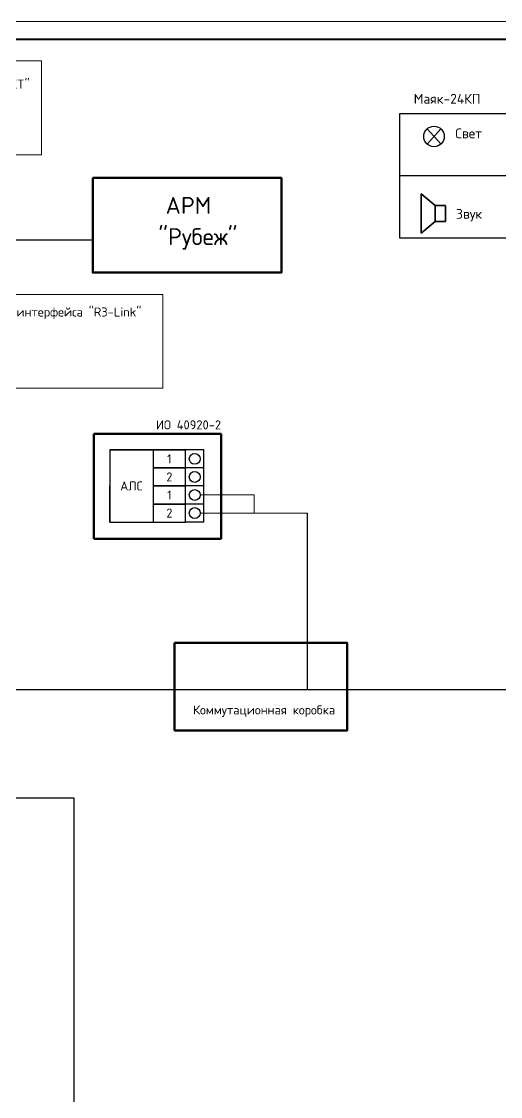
# Model space of a CAD drawing. Header units: millimetres. Extents: x 193973 to 342033, y 212912 to 281002.
# Drawn here: x 220163 to 233411, y 251243 to 281002 of the extents above; entities that cross this region are included whole.
import ezdxf
from ezdxf.enums import TextEntityAlignment as Align

# ---------------------------------------------------------------- set-up
doc = ezdxf.new("R2010")
doc.units = ezdxf.units.MM
doc.linetypes.add('CONTI', pattern=[0])
for name, color, linetype in [('АЛС', 5, 'Continuous'), ('монтаж', 7, 'Continuous'), ('ОС', 90, 'Continuous'), ('Рамка', 7, 'Continuous')]:
    doc.layers.add(name, color=color, linetype=linetype)
doc.layers.add('Схемы подключ', color=7, linetype='Continuous', lineweight=15)
doc.styles.add('ISOCPEUR', font='isocpeur.ttf')

# ---------------------------------------------------------------- blocks, each defined once
blk = doc.blocks.new('*U7')
at = {"linetype": 'CONTI', "lineweight": 20}
blk.add_lwpolyline([(2523, 0), (2523, 594), (1682, 594), (1682, 0)], close=True, dxfattribs=at)
at = {"linetype": 'CONTI', "lineweight": 40}
blk.add_lwpolyline([(2518, 589), (1702, 589), (1702, 5), (2518, 5), (2518, 589)], dxfattribs=at)

msp = doc.modelspace()

# ---------------------------------------------------------------- linework, layer by layer
msp.add_line((208411.6, 274956.2), (222134.8, 274956.2))
at = {"color": 0, "linetype": 'ByBlock', "lineweight": 20}
for points in [[(211694.1, 279908.1), (220720, 279908.1), (220720, 277311), (211694.1, 277311)], [(215043.1, 273448.3), (224069, 273448.3), (224069, 270851.2), (215043.1, 270851.2)]]:
    msp.add_lwpolyline(points, close=True, dxfattribs=at)
at = {"layer": 'АЛС', "linetype": 'ByBlock'}
for points in [[(212370.1, 262511.6), (233981.6, 262511.6), (233981.6, 268517), (249840.3, 268517), (249840.3, 275144.6)], [(228071.3, 262511.6), (228071.3, 267394.1), (228071.3, 267394.1)], [(212370, 259511.6), (221608.9, 259511.6), (221608.9, 235435.9), (214541.6, 235435.9)]]:
    msp.add_lwpolyline(points, dxfattribs=at)
at = {"layer": 'монтаж', "color": 7, "elevation": -27.4}
msp.add_lwpolyline([(230624.3, 278455), (233927.5, 278455), (233927.5, 275004.8), (230624.3, 275004.8)], close=True, dxfattribs=at)
at = {"layer": 'монтаж', "color": 6, "elevation": 0}
for points in [[(231379.2, 278027.2), (231765.8, 277611.3)], [(231384.2, 277607.1), (231761.1, 278031.7)]]:
    msp.add_lwpolyline(points, dxfattribs=at)
at = {"layer": 'монтаж', "color": 7, "elevation": -27.4}
msp.add_lwpolyline([(233927.5, 276729.9), (230624.3, 276729.9)], dxfattribs=at)
at = {"layer": 'монтаж', "color": 6}
msp.add_circle((231572.7, 277819.4), 283.9, dxfattribs=at)
at = {"layer": 'ОС', "color": 6, "lineweight": 35}
for p, q in [((231601.3, 275909.6), (231218.1, 276233.2)), ((231601.3, 275909.6), (231893.7, 275909.4)), ((231893.7, 275909.4), (231893.4, 275468.2)), ((231893.4, 275468.2), (231600.8, 275468.6))]:
    msp.add_line(p, q, dxfattribs=at)
at = {"layer": 'ОС', "color": 6}
for p, q in [((231601.3, 275909.6), (231218.1, 276233.2)), ((231601.3, 275909.6), (231893.7, 275909.4)), ((231893.7, 275909.4), (231893.4, 275468.2)), ((231893.4, 275468.2), (231600.8, 275468.6))]:
    msp.add_line(p, q, dxfattribs=at)
at = {"layer": 'ОС', "color": 6, "linetype": 'Continuous', "lineweight": 35}
msp.add_lwpolyline([(231218.1, 276233.2), (231216.7, 275145.4)], dxfattribs=at)
at = {"layer": 'ОС', "color": 6, "linetype": 'Continuous'}
msp.add_lwpolyline([(231218.1, 276233.2), (231216.7, 275145.4)], dxfattribs=at)
at = {"layer": 'ОС', "color": 6, "lineweight": 35}
msp.add_lwpolyline([(231216.7, 275145.4), (231600.8, 275468.6), (231601.3, 275909.6)], dxfattribs=at)
at = {"layer": 'ОС', "color": 6}
msp.add_lwpolyline([(231216.7, 275145.4), (231600.8, 275468.6), (231601.3, 275909.6)], dxfattribs=at)
at = {"layer": 'Схемы подключ', "color": 5}
for p, q in [((226602.7, 267894.1), (225103, 267894.1)), ((226602.7, 267894.1), (226602.7, 267394.1)), ((226602.7, 267394.1), (225102.7, 267394.1)), ((226602.7, 267394.1), (228071.3, 267394.1))]:
    msp.add_line(p, q, dxfattribs=at)
at = {"layer": 'Схемы подключ', "lineweight": 50}
msp.add_lwpolyline([(222134.8, 276673.6), (227350.4, 276673.6), (227350.4, 274052.3), (222134.8, 274052.3)], close=True, dxfattribs=at)
for points in [[(225682.8, 269587.5), (222162.7, 269587.5)], [(222162.7, 269587.5), (222162.7, 266682.2)], [(225682.8, 266682.2), (225682.8, 269587.5)], [(222162.7, 266682.2), (225682.8, 266682.2)]]:
    msp.add_lwpolyline(points, dxfattribs=at)
at = {"layer": 'Схемы подключ', "color": 0, "lineweight": 25}
for points in [[(222602.6, 269144.1), (223802.3, 269144.1)], [(222602.6, 269144.1), (222602.6, 268144.1)], [(223802.6, 269144.1), (222602.6, 269144.1)], [(223802.3, 269144.1), (224702.3, 269144.1)], [(223802.6, 269144.1), (223802.6, 267144.1)], [(224702.6, 269144.1), (223802.6, 269144.1)], [(225202.6, 269144.1), (224702.3, 269144.1)], [(224702.6, 267144.1), (224702.6, 269144.1)], [(225202.8, 269144.1), (224702.6, 269144.1)], [(225202.8, 267144.1), (225202.8, 269144.1)], [(224702.3, 268644.1), (223802.3, 268644.1)], [(223802.6, 268644.1), (224702.6, 268644.1)], [(225202.6, 268644.1), (224702.3, 268644.1)], [(225202.8, 268644.1), (224702.6, 268644.1)], [(222602.8, 267144.1), (222602.6, 268144.1)], [(222602.8, 268144.1), (222602.8, 267144.1)], [(223802.6, 268144.1), (224702.6, 268144.1)], [(224702.8, 268144.1), (223802.8, 268144.1)], [(225202.6, 268144.1), (224702.3, 268144.1)], [(225202.8, 268144.1), (224702.6, 268144.1)], [(224702.6, 267644.1), (223802.6, 267644.1)], [(223802.8, 267644.1), (224702.8, 267644.1)], [(225202.8, 267644.1), (224702.6, 267644.1)], [(225203.1, 267644.1), (224702.8, 267644.1)], [(222602.8, 267144.1), (223802.6, 267144.1)], [(223802.6, 267144.1), (224702.6, 267144.1)], [(225202.8, 267144.1), (224702.6, 267144.1)]]:
    msp.add_lwpolyline(points, dxfattribs=at)
for points in [[(225102.7, 268894.1, -1), (224802.7, 268894.1, -1)], [(225102.5, 268394.1, -1), (224802.5, 268394.1, -1)], [(225103, 267894.1, -1), (224803, 267894.1, -1)], [(225102.7, 267394.1, -1), (224802.7, 267394.1, -1)]]:
    msp.add_lwpolyline(points, format="xyb", close=True, dxfattribs=at)
at = {"layer": 'Схемы подключ', "color": 0, "lineweight": 50}
msp.add_lwpolyline([(224397.3, 263797.3), (229172.3, 263797.3), (229172.3, 261378.8), (224397.3, 261378.8)], close=True, dxfattribs=at)

# ---------------------------------------------------------------- block references
at = {"layer": 'Рамка', "xscale": 100.1959089602083, "yscale": 100.1959089602083, "zscale": 100.1959089602083}
msp.add_blockref('*U7', (25443.6, 221485.1), dxfattribs=at)

# ---------------------------------------------------------------- texts
at = {"layer": 'монтаж', "color": 7, "style": 'ISOCPEUR'}
for s, p in [('Свет', (232162.5, 277768.8, -27.4)), ('Звук', (232181.7, 275540.2, -27.4))]:
    msp.add_text(s, height=271.39, dxfattribs=at).set_placement(p)
at = {"layer": 'монтаж', "color": 7, "insert": (231011.6, 278997.2, -27.4), "char_height": 271.387, "width": 4235.757, "attachment_point": 1, "style": 'ISOCPEUR'}
msp.add_mtext('{\\C256;Маяк-24КП}', dxfattribs=at)
at = {"layer": 'Схемы подключ', "color": 7, "style": 'ISOCPEUR'}
for s, p in [('Схема обжима кабеля для интерфейса "ETHERNET"', (212291.5, 279143.6)), ('Схема обжима кабеля для интерфейса "R3-Link"', (215779.4, 272834.4))]:
    msp.add_text(s, height=250, dxfattribs=at).set_placement(p)
at = {"layer": 'Схемы подключ', "color": 0, "lineweight": 0, "style": 'ISOCPEUR'}
for s, p in [('АРМ', (225414.4, 275910.5)), (' "Рубеж"', (226135.8, 275045.9))]:
    msp.add_text(s, height=467.55, dxfattribs=at).set_placement(p, align=Align.MIDDLE_RIGHT)
at = {"layer": 'Схемы подключ', "color": 7, "style": 'ISOCPEUR'}
msp.add_text('ИО 40920-2', height=250, dxfattribs=at).set_placement((225682.8, 269711), align=Align.RIGHT)
at = {"layer": 'Схемы подключ', "color": 0, "lineweight": 25, "style": 'ISOCPEUR'}
for s, p in [('1', (224252.6, 268894.1)), ('2', (224252.6, 268394.1)), ('АЛС', (223202.7, 268144.1)), ('1', (224253.4, 267894.1)), ('2', (224253.4, 267394.1))]:
    msp.add_text(s, height=250, dxfattribs=at).set_placement(p, align=Align.MIDDLE_CENTER)
at = {"layer": 'Схемы подключ', "style": 'ISOCPEUR'}
msp.add_text('Коммутационная коробка', height=250, dxfattribs=at).set_placement((228841.1, 262068.9), align=Align.TOP_RIGHT)

doc.saveas('drawing.dxf')
